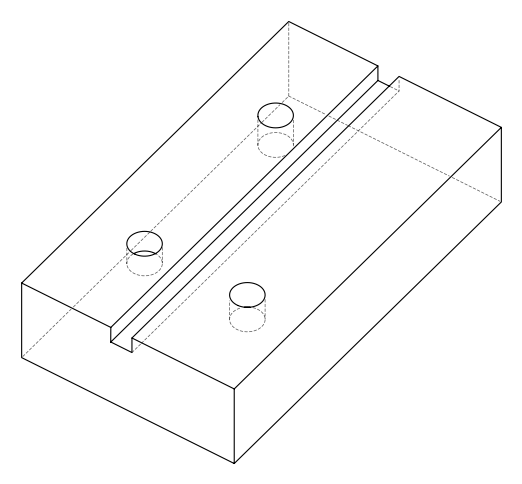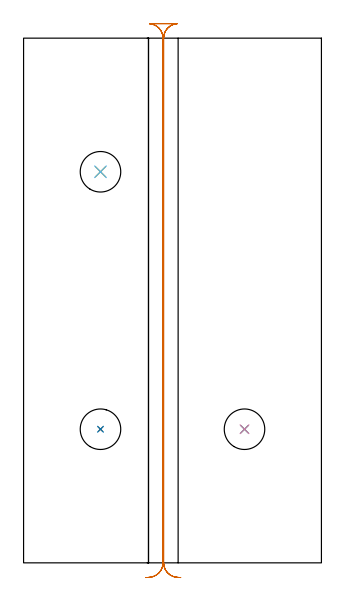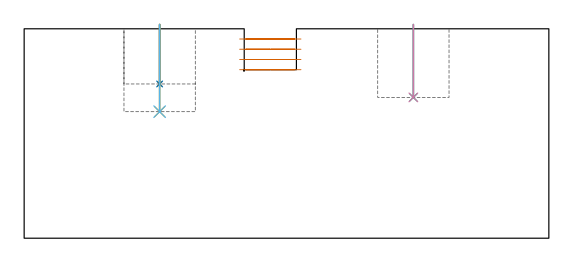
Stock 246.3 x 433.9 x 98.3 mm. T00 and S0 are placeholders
(PLAN: 7 operations, 6 tool changes, 8.6 min)
(1 INDEXABLE_INSERT_DRILL_BLIND_HOLE_FROM_SOLID | STEP1POCKET | NXT0302_014 | 0.11 min | 9298 mm3)
(2 DRILL_TO_ENLARGE_BLIND_HOLE | STEP1POCKET | UGT0301_383 | 0.11 min | 13513 mm3)
(3 INDEXABLE_INSERT_DRILL_BLIND_HOLE_FROM_SOLID_1 | STEP1POCKET_1 | NXT0302_014 | 0.14 min | 11582 mm3)
(4 DRILL_TO_ENLARGE_BLIND_HOLE_1 | STEP1POCKET_1 | UGT0301_383 | 0.14 min | 16778 mm3)
(5 INDEXABLE_INSERT_DRILL_BLIND_HOLE_FROM_SOLID_2 | STEP1POCKET_2 | NXT0302_014 | 0.17 min | 14010 mm3)
(6 DRILL_TO_ENLARGE_BLIND_HOLE_2 | STEP1POCKET_2 | UGT0301_383 | 0.17 min | 20249 mm3)
(7 MILL_RECTANGULAR_SLOT | SLOT_RECTANGULAR | UGT0201_106 | Follow Part, ap 6, ae 75% | 7.81 min | 204113 mm3)
(TOOL NXT0302_014 | Index. Insert Drill 21.5mm [880-D2150L25-03] | D21.5 PA176 FL65 Z2)
(TOOL UGT0301_383 | Twist Drill Flat Bottom 33.5 mm | D33.5 PA180 FL175 Z2)
(TOOL UGT0201_106 | End Mill 24 mm | D24 FL25 Z2)
(OP 1 INDEXABLE_INSERT_DRILL_BLIND_HOLE_FROM_SOLID)
G17 G21 G94 G90
T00 M6
G54
G17 G0 G90 X63.6 Y110.5 S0 M3
G43 Z108.3 H1
G94 G81 G98 Z72.4 F250. R100.3
G80
M5
M2
(OP 2 DRILL_TO_ENLARGE_BLIND_HOLE)
G17 G21 G94 G90
T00 M6
G54
G17 G0 G90 X63.6 Y110.5 S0 M3
G43 Z108.3 H0
G94 G81 G98 Z72.4 F250. R100.3
G80
M5
M2
(OP 3 INDEXABLE_INSERT_DRILL_BLIND_HOLE_FROM_SOLID_1)
G17 G21 G94 G90
T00 M6
G54
G17 G0 G90 X182.7 Y110.5 S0 M3
G43 Z108.3 H1
G94 G81 G98 Z66.1 F250. R100.3
G80
M5
M2
(OP 4 DRILL_TO_ENLARGE_BLIND_HOLE_1)
G17 G21 G94 G90
T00 M6
G54
G17 G0 G90 X182.7 Y110.5 S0 M3
G43 Z108.3 H0
G94 G81 G98 Z66.1 F250. R100.3
G80
M5
M2
(OP 5 INDEXABLE_INSERT_DRILL_BLIND_HOLE_FROM_SOLID_2)
G17 G21 G94 G90
T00 M6
G54
G17 G0 G90 X63.6 Y323.4 S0 M3
G43 Z108.3 H1
G94 G81 G98 Z59.4 F250. R100.3
G80
M5
M2
(OP 6 DRILL_TO_ENLARGE_BLIND_HOLE_2)
G17 G21 G94 G90
T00 M6
G54
G17 G0 G90 X63.6 Y323.4 S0 M3
G43 Z108.3 H0
G94 G81 G98 Z59.4 F250. R100.3
G80
M5
M2
(OP 7 MILL_RECTANGULAR_SLOT)
G17 G21 G94 G90
T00 M6
G54
G17 G0 G90 X129.945 Y-12.182 S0 M3
G43 Z108.3 H0
Z93.5
G94 G1 X126.952 Y-11.97 F250.
G2 X115.8 Y0. R12. F500.
G1 Y433.9
G2 X126.952 Y445.87 R12.
G1 Y445.9
X104.148
Y445.87
G2 X115.3 Y433.9 R12.
G1 Y0.
G2 X104.148 Y-11.97 R12.
G1 X101.155 Y-12.182 F250.
G0 X129.945 Z88.7
G1 X126.952 Y-11.97
G2 X115.8 Y0. R12. F500.
G1 Y433.9
G2 X126.952 Y445.87 R12.
G1 Y445.9
X104.148
Y445.87
G2 X115.3 Y433.9 R12.
G1 Y0.
G2 X104.148 Y-11.97 R12.
G1 X101.155 Y-12.182 F250.
G0 X129.945 Z83.9
G1 X126.952 Y-11.97
G2 X115.8 Y0. R12. F500.
G1 Y433.9
G2 X126.952 Y445.87 R12.
G1 Y445.9
X104.148
Y445.87
G2 X115.3 Y433.9 R12.
G1 Y0.
G2 X104.148 Y-11.97 R12.
G1 X101.155 Y-12.182 F250.
G0 X129.945 Z79.1
G1 X126.952 Y-11.97
G2 X115.8 Y0. R12. F500.
G1 Y433.9
G2 X126.952 Y445.87 R12.
G1 Y445.9
X104.148
Y445.87
G2 X115.3 Y433.9 R12.
G1 Y0.
G2 X104.148 Y-11.97 R12.
G1 X101.155 Y-12.182 F250.
G0 Z108.3
M5
M2
